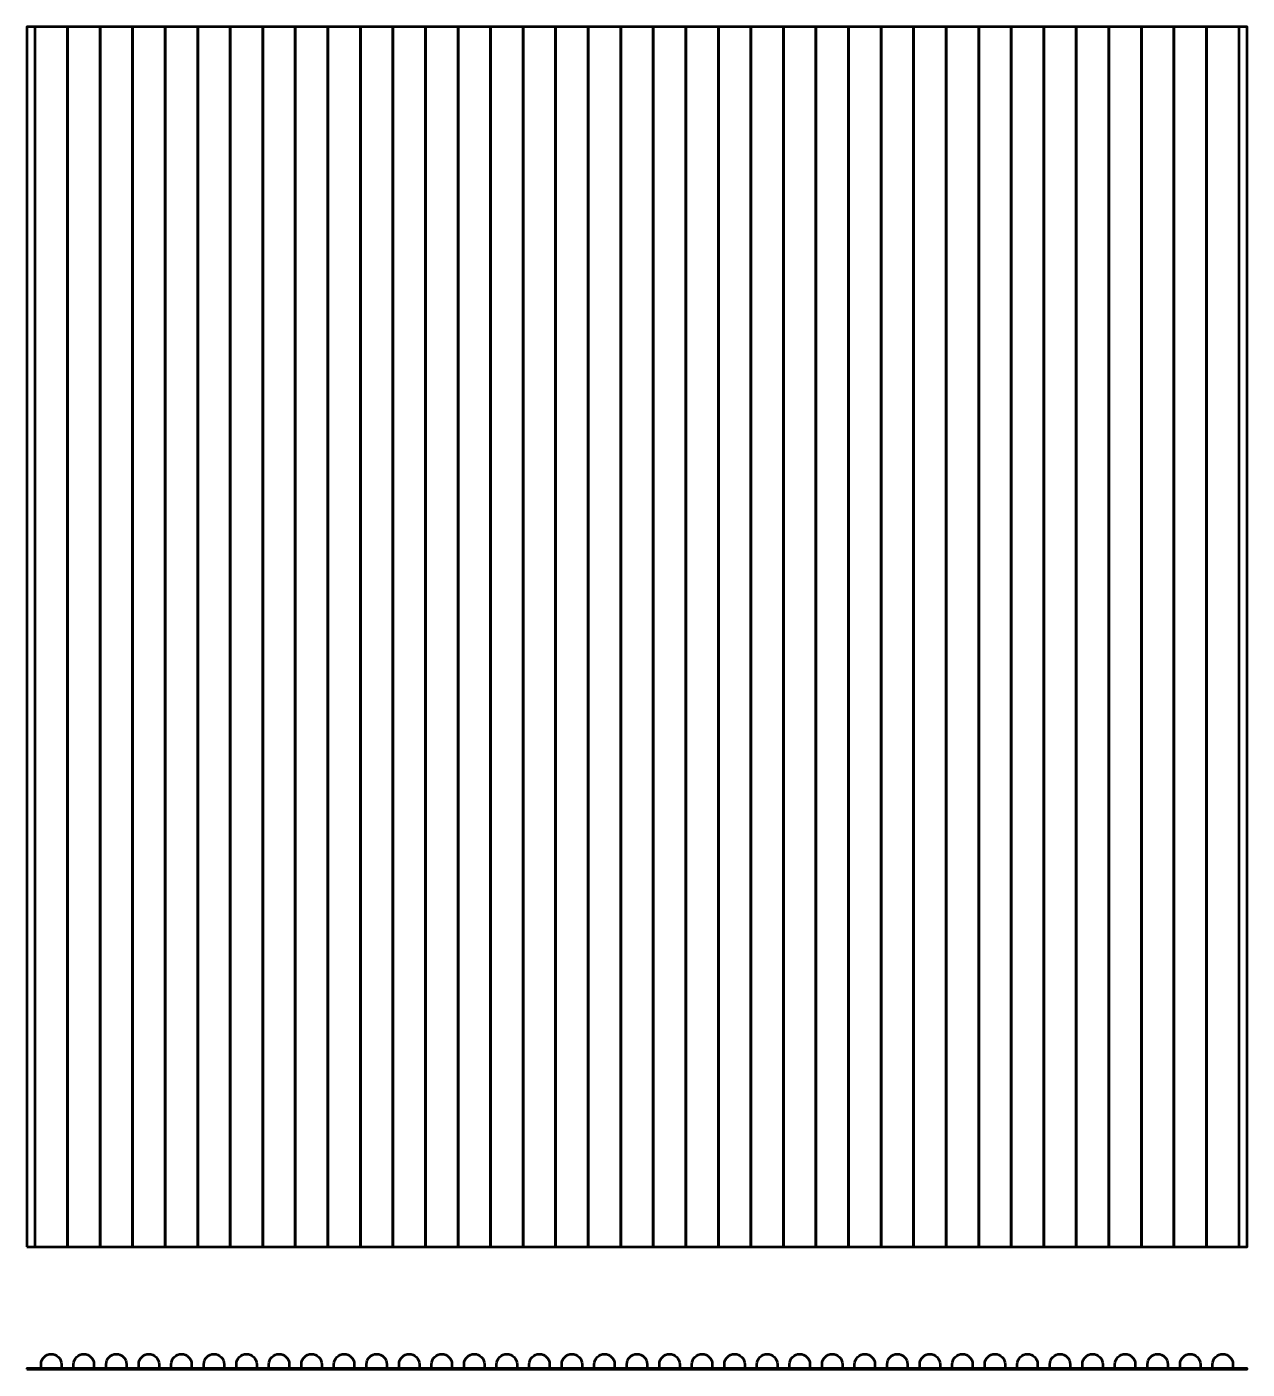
# Model space of a CAD drawing. Header units: centimetres. Extents: x -45 to 43, y -54 to 59.
# Drawn here: x -18 to 12, y -54.01 to -21 of the extents above; entities that cross this region are included whole.
import ezdxf

# ---------------------------------------------------------------- set-up
doc = ezdxf.new("R2010")
doc.units = ezdxf.units.CM
doc.header["$MEASUREMENT"] = 0
doc.layers.add('Layer 1', color=7, linetype='Continuous')

msp = doc.modelspace()

# ---------------------------------------------------------------- linework, layer by layer
at = {"layer": 'Layer 1', "lineweight": 53}
for points in [[(-18, -51), (12, -51), (12, -21), (-18, -21), (-18, -51)], [(-17.8, -51), (-17, -51), (-17, -21), (-17.8, -21), (-17.8, -51)], [(-17, -51), (-16.2, -51), (-16.2, -21), (-17, -21), (-17, -51)], [(-16.2, -51), (-15.4, -51), (-15.4, -21), (-16.2, -21), (-16.2, -51)], [(-15.4, -51), (-14.6, -51), (-14.6, -21), (-15.4, -21), (-15.4, -51)], [(-14.6, -51), (-13.8, -51), (-13.8, -21), (-14.6, -21), (-14.6, -51)], [(-13.8, -51), (-13, -51), (-13, -21), (-13.8, -21), (-13.8, -51)], [(-13, -51), (-12.2, -51), (-12.2, -21), (-13, -21), (-13, -51)], [(-12.2, -51), (-11.4, -51), (-11.4, -21), (-12.2, -21), (-12.2, -51)], [(-11.4, -51), (-10.6, -51), (-10.6, -21), (-11.4, -21), (-11.4, -51)], [(-10.6, -51), (-9.8, -51), (-9.8, -21), (-10.6, -21), (-10.6, -51)], [(-9.8, -51), (-9, -51), (-9, -21), (-9.8, -21), (-9.8, -51)], [(-9, -51), (-8.2, -51), (-8.2, -21), (-9, -21), (-9, -51)], [(-8.2, -51), (-7.4, -51), (-7.4, -21), (-8.2, -21), (-8.2, -51)], [(-7.4, -51), (-6.6, -51), (-6.6, -21), (-7.4, -21), (-7.4, -51)], [(-6.6, -51), (-5.8, -51), (-5.8, -21), (-6.6, -21), (-6.6, -51)], [(-5.8, -51), (-5, -51), (-5, -21), (-5.8, -21), (-5.8, -51)], [(-5, -51), (-4.2, -51), (-4.2, -21), (-5, -21), (-5, -51)], [(-4.2, -51), (-3.4, -51), (-3.4, -21), (-4.2, -21), (-4.2, -51)], [(-3.4, -51), (-2.6, -51), (-2.6, -21), (-3.4, -21), (-3.4, -51)], [(-2.6, -51), (-1.8, -51), (-1.8, -21), (-2.6, -21), (-2.6, -51)], [(-1.8, -51), (-1, -51), (-1, -21), (-1.8, -21), (-1.8, -51)], [(-1, -51), (-0.2, -51), (-0.2, -21), (-1, -21), (-1, -51)], [(-0.2, -51), (0.6, -51), (0.6, -21), (-0.2, -21), (-0.2, -51)], [(0.6, -51), (1.4, -51), (1.4, -21), (0.6, -21), (0.6, -51)], [(1.4, -51), (2.2, -51), (2.2, -21), (1.4, -21), (1.4, -51)], [(2.2, -51), (3, -51), (3, -21), (2.2, -21), (2.2, -51)], [(3, -51), (3.8, -51), (3.8, -21), (3, -21), (3, -51)], [(3.8, -51), (4.6, -51), (4.6, -21), (3.8, -21), (3.8, -51)], [(4.6, -51), (5.4, -51), (5.4, -21), (4.6, -21), (4.6, -51)], [(5.4, -51), (6.2, -51), (6.2, -21), (5.4, -21), (5.4, -51)], [(6.2, -51), (7, -51), (7, -21), (6.2, -21), (6.2, -51)], [(7, -51), (7.8, -51), (7.8, -21), (7, -21), (7, -51)], [(7.8, -51), (8.6, -51), (8.6, -21), (7.8, -21), (7.8, -51)], [(8.6, -51), (9.4, -51), (9.4, -21), (8.6, -21), (8.6, -51)], [(9.4, -51), (10.2, -51), (10.2, -21), (9.4, -21), (9.4, -51)], [(10.2, -51), (11, -51), (11, -21), (10.2, -21), (10.2, -51)], [(11, -51), (11.8, -51), (11.8, -21), (11, -21), (11, -51)], [(-18, -54.01), (12, -54.01), (12, -53.99), (-18, -53.99), (-18, -54.01)]]:
    msp.add_lwpolyline(points, close=True, dxfattribs=at)
for points in [[(-17.15, -53.89), (-17.15, -53.75193), (-17.26193, -53.64), (-17.4, -53.64), (-17.4, -53.64), (-17.53807, -53.64), (-17.65, -53.75193), (-17.65, -53.89), (-17.65, -53.89), (-17.65, -53.89), (-17.65, -53.99), (-17.65, -53.99), (-17.65, -53.99), (-17.65, -53.99), (-17.15, -53.99), (-17.15, -53.99), (-17.15, -53.99), (-17.15, -53.99), (-17.15, -53.89), (-17.15, -53.89)], [(-16.35, -53.89), (-16.35, -53.75193), (-16.46193, -53.64), (-16.6, -53.64), (-16.6, -53.64), (-16.73807, -53.64), (-16.85, -53.75193), (-16.85, -53.89), (-16.85, -53.89), (-16.85, -53.89), (-16.85, -53.99), (-16.85, -53.99), (-16.85, -53.99), (-16.85, -53.99), (-16.35, -53.99), (-16.35, -53.99), (-16.35, -53.99), (-16.35, -53.99), (-16.35, -53.89), (-16.35, -53.89)], [(-15.55, -53.89), (-15.55, -53.75193), (-15.66193, -53.64), (-15.8, -53.64), (-15.8, -53.64), (-15.93807, -53.64), (-16.05, -53.75193), (-16.05, -53.89), (-16.05, -53.89), (-16.05, -53.89), (-16.05, -53.99), (-16.05, -53.99), (-16.05, -53.99), (-16.05, -53.99), (-15.55, -53.99), (-15.55, -53.99), (-15.55, -53.99), (-15.55, -53.99), (-15.55, -53.89), (-15.55, -53.89)], [(-14.75, -53.89), (-14.75, -53.75193), (-14.86193, -53.64), (-15, -53.64), (-15, -53.64), (-15.13807, -53.64), (-15.25, -53.75193), (-15.25, -53.89), (-15.25, -53.89), (-15.25, -53.89), (-15.25, -53.99), (-15.25, -53.99), (-15.25, -53.99), (-15.25, -53.99), (-14.75, -53.99), (-14.75, -53.99), (-14.75, -53.99), (-14.75, -53.99), (-14.75, -53.89), (-14.75, -53.89)], [(-13.95, -53.89), (-13.95, -53.75193), (-14.06193, -53.64), (-14.2, -53.64), (-14.2, -53.64), (-14.33807, -53.64), (-14.45, -53.75193), (-14.45, -53.89), (-14.45, -53.89), (-14.45, -53.89), (-14.45, -53.99), (-14.45, -53.99), (-14.45, -53.99), (-14.45, -53.99), (-13.95, -53.99), (-13.95, -53.99), (-13.95, -53.99), (-13.95, -53.99), (-13.95, -53.89), (-13.95, -53.89)], [(-13.15, -53.89), (-13.15, -53.75193), (-13.26193, -53.64), (-13.4, -53.64), (-13.4, -53.64), (-13.53807, -53.64), (-13.65, -53.75193), (-13.65, -53.89), (-13.65, -53.89), (-13.65, -53.89), (-13.65, -53.99), (-13.65, -53.99), (-13.65, -53.99), (-13.65, -53.99), (-13.15, -53.99), (-13.15, -53.99), (-13.15, -53.99), (-13.15, -53.99), (-13.15, -53.89), (-13.15, -53.89)], [(-12.35, -53.89), (-12.35, -53.75193), (-12.46193, -53.64), (-12.6, -53.64), (-12.6, -53.64), (-12.73807, -53.64), (-12.85, -53.75193), (-12.85, -53.89), (-12.85, -53.89), (-12.85, -53.89), (-12.85, -53.99), (-12.85, -53.99), (-12.85, -53.99), (-12.85, -53.99), (-12.35, -53.99), (-12.35, -53.99), (-12.35, -53.99), (-12.35, -53.99), (-12.35, -53.89), (-12.35, -53.89)], [(-11.55, -53.89), (-11.55, -53.75193), (-11.66193, -53.64), (-11.8, -53.64), (-11.8, -53.64), (-11.93807, -53.64), (-12.05, -53.75193), (-12.05, -53.89), (-12.05, -53.89), (-12.05, -53.89), (-12.05, -53.99), (-12.05, -53.99), (-12.05, -53.99), (-12.05, -53.99), (-11.55, -53.99), (-11.55, -53.99), (-11.55, -53.99), (-11.55, -53.99), (-11.55, -53.89), (-11.55, -53.89)], [(-10.75, -53.89), (-10.75, -53.75193), (-10.86193, -53.64), (-11, -53.64), (-11, -53.64), (-11.13807, -53.64), (-11.25, -53.75193), (-11.25, -53.89), (-11.25, -53.89), (-11.25, -53.89), (-11.25, -53.99), (-11.25, -53.99), (-11.25, -53.99), (-11.25, -53.99), (-10.75, -53.99), (-10.75, -53.99), (-10.75, -53.99), (-10.75, -53.99), (-10.75, -53.89), (-10.75, -53.89)], [(-9.95, -53.89), (-9.95, -53.75193), (-10.06193, -53.64), (-10.2, -53.64), (-10.2, -53.64), (-10.33807, -53.64), (-10.45, -53.75193), (-10.45, -53.89), (-10.45, -53.89), (-10.45, -53.89), (-10.45, -53.99), (-10.45, -53.99), (-10.45, -53.99), (-10.45, -53.99), (-9.95, -53.99), (-9.95, -53.99), (-9.95, -53.99), (-9.95, -53.99), (-9.95, -53.89), (-9.95, -53.89)], [(-9.15, -53.89), (-9.15, -53.75193), (-9.26193, -53.64), (-9.4, -53.64), (-9.4, -53.64), (-9.53807, -53.64), (-9.65, -53.75193), (-9.65, -53.89), (-9.65, -53.89), (-9.65, -53.89), (-9.65, -53.99), (-9.65, -53.99), (-9.65, -53.99), (-9.65, -53.99), (-9.15, -53.99), (-9.15, -53.99), (-9.15, -53.99), (-9.15, -53.99), (-9.15, -53.89), (-9.15, -53.89)], [(-8.35, -53.89), (-8.35, -53.75193), (-8.46193, -53.64), (-8.6, -53.64), (-8.6, -53.64), (-8.73807, -53.64), (-8.85, -53.75193), (-8.85, -53.89), (-8.85, -53.89), (-8.85, -53.89), (-8.85, -53.99), (-8.85, -53.99), (-8.85, -53.99), (-8.85, -53.99), (-8.35, -53.99), (-8.35, -53.99), (-8.35, -53.99), (-8.35, -53.99), (-8.35, -53.89), (-8.35, -53.89)], [(-7.55, -53.89), (-7.55, -53.75193), (-7.66193, -53.64), (-7.8, -53.64), (-7.8, -53.64), (-7.93807, -53.64), (-8.05, -53.75193), (-8.05, -53.89), (-8.05, -53.89), (-8.05, -53.89), (-8.05, -53.99), (-8.05, -53.99), (-8.05, -53.99), (-8.05, -53.99), (-7.55, -53.99), (-7.55, -53.99), (-7.55, -53.99), (-7.55, -53.99), (-7.55, -53.89), (-7.55, -53.89)], [(-6.75, -53.89), (-6.75, -53.75193), (-6.86193, -53.64), (-7, -53.64), (-7, -53.64), (-7.13807, -53.64), (-7.25, -53.75193), (-7.25, -53.89), (-7.25, -53.89), (-7.25, -53.89), (-7.25, -53.99), (-7.25, -53.99), (-7.25, -53.99), (-7.25, -53.99), (-6.75, -53.99), (-6.75, -53.99), (-6.75, -53.99), (-6.75, -53.99), (-6.75, -53.89), (-6.75, -53.89)], [(-5.95, -53.89), (-5.95, -53.75193), (-6.06193, -53.64), (-6.2, -53.64), (-6.2, -53.64), (-6.33807, -53.64), (-6.45, -53.75193), (-6.45, -53.89), (-6.45, -53.89), (-6.45, -53.89), (-6.45, -53.99), (-6.45, -53.99), (-6.45, -53.99), (-6.45, -53.99), (-5.95, -53.99), (-5.95, -53.99), (-5.95, -53.99), (-5.95, -53.99), (-5.95, -53.89), (-5.95, -53.89)], [(-5.15, -53.89), (-5.15, -53.75193), (-5.26193, -53.64), (-5.4, -53.64), (-5.4, -53.64), (-5.53807, -53.64), (-5.65, -53.75193), (-5.65, -53.89), (-5.65, -53.89), (-5.65, -53.89), (-5.65, -53.99), (-5.65, -53.99), (-5.65, -53.99), (-5.65, -53.99), (-5.15, -53.99), (-5.15, -53.99), (-5.15, -53.99), (-5.15, -53.99), (-5.15, -53.89), (-5.15, -53.89)], [(-4.35, -53.89), (-4.35, -53.75193), (-4.46193, -53.64), (-4.6, -53.64), (-4.6, -53.64), (-4.73807, -53.64), (-4.85, -53.75193), (-4.85, -53.89), (-4.85, -53.89), (-4.85, -53.89), (-4.85, -53.99), (-4.85, -53.99), (-4.85, -53.99), (-4.85, -53.99), (-4.35, -53.99), (-4.35, -53.99), (-4.35, -53.99), (-4.35, -53.99), (-4.35, -53.89), (-4.35, -53.89)], [(-3.55, -53.89), (-3.55, -53.75193), (-3.66193, -53.64), (-3.8, -53.64), (-3.8, -53.64), (-3.93807, -53.64), (-4.05, -53.75193), (-4.05, -53.89), (-4.05, -53.89), (-4.05, -53.89), (-4.05, -53.99), (-4.05, -53.99), (-4.05, -53.99), (-4.05, -53.99), (-3.55, -53.99), (-3.55, -53.99), (-3.55, -53.99), (-3.55, -53.99), (-3.55, -53.89), (-3.55, -53.89)], [(-2.75, -53.89), (-2.75, -53.75193), (-2.86193, -53.64), (-3, -53.64), (-3, -53.64), (-3.13807, -53.64), (-3.25, -53.75193), (-3.25, -53.89), (-3.25, -53.89), (-3.25, -53.89), (-3.25, -53.99), (-3.25, -53.99), (-3.25, -53.99), (-3.25, -53.99), (-2.75, -53.99), (-2.75, -53.99), (-2.75, -53.99), (-2.75, -53.99), (-2.75, -53.89), (-2.75, -53.89)], [(-1.95, -53.89), (-1.95, -53.75193), (-2.06193, -53.64), (-2.2, -53.64), (-2.2, -53.64), (-2.33807, -53.64), (-2.45, -53.75193), (-2.45, -53.89), (-2.45, -53.89), (-2.45, -53.89), (-2.45, -53.99), (-2.45, -53.99), (-2.45, -53.99), (-2.45, -53.99), (-1.95, -53.99), (-1.95, -53.99), (-1.95, -53.99), (-1.95, -53.99), (-1.95, -53.89), (-1.95, -53.89)], [(-1.15, -53.89), (-1.15, -53.75193), (-1.26193, -53.64), (-1.4, -53.64), (-1.4, -53.64), (-1.53807, -53.64), (-1.65, -53.75193), (-1.65, -53.89), (-1.65, -53.89), (-1.65, -53.89), (-1.65, -53.99), (-1.65, -53.99), (-1.65, -53.99), (-1.65, -53.99), (-1.15, -53.99), (-1.15, -53.99), (-1.15, -53.99), (-1.15, -53.99), (-1.15, -53.89), (-1.15, -53.89)], [(-0.35, -53.89), (-0.35, -53.75193), (-0.46193, -53.64), (-0.6, -53.64), (-0.6, -53.64), (-0.73807, -53.64), (-0.85, -53.75193), (-0.85, -53.89), (-0.85, -53.89), (-0.85, -53.89), (-0.85, -53.99), (-0.85, -53.99), (-0.85, -53.99), (-0.85, -53.99), (-0.35, -53.99), (-0.35, -53.99), (-0.35, -53.99), (-0.35, -53.99), (-0.35, -53.89), (-0.35, -53.89)], [(0.45, -53.89), (0.45, -53.75193), (0.33807, -53.64), (0.2, -53.64), (0.2, -53.64), (0.06193, -53.64), (-0.05, -53.75193), (-0.05, -53.89), (-0.05, -53.89), (-0.05, -53.89), (-0.05, -53.99), (-0.05, -53.99), (-0.05, -53.99), (-0.05, -53.99), (0.45, -53.99), (0.45, -53.99), (0.45, -53.99), (0.45, -53.99), (0.45, -53.89), (0.45, -53.89)], [(1.25, -53.89), (1.25, -53.75193), (1.13807, -53.64), (1, -53.64), (1, -53.64), (0.86193, -53.64), (0.75, -53.75193), (0.75, -53.89), (0.75, -53.89), (0.75, -53.89), (0.75, -53.99), (0.75, -53.99), (0.75, -53.99), (0.75, -53.99), (1.25, -53.99), (1.25, -53.99), (1.25, -53.99), (1.25, -53.99), (1.25, -53.89), (1.25, -53.89)], [(2.05, -53.89), (2.05, -53.75193), (1.93807, -53.64), (1.8, -53.64), (1.8, -53.64), (1.66193, -53.64), (1.55, -53.75193), (1.55, -53.89), (1.55, -53.89), (1.55, -53.89), (1.55, -53.99), (1.55, -53.99), (1.55, -53.99), (1.55, -53.99), (2.05, -53.99), (2.05, -53.99), (2.05, -53.99), (2.05, -53.99), (2.05, -53.89), (2.05, -53.89)], [(2.85, -53.89), (2.85, -53.75193), (2.73807, -53.64), (2.6, -53.64), (2.6, -53.64), (2.46193, -53.64), (2.35, -53.75193), (2.35, -53.89), (2.35, -53.89), (2.35, -53.89), (2.35, -53.99), (2.35, -53.99), (2.35, -53.99), (2.35, -53.99), (2.85, -53.99), (2.85, -53.99), (2.85, -53.99), (2.85, -53.99), (2.85, -53.89), (2.85, -53.89)], [(3.65, -53.89), (3.65, -53.75193), (3.53807, -53.64), (3.4, -53.64), (3.4, -53.64), (3.26193, -53.64), (3.15, -53.75193), (3.15, -53.89), (3.15, -53.89), (3.15, -53.89), (3.15, -53.99), (3.15, -53.99), (3.15, -53.99), (3.15, -53.99), (3.65, -53.99), (3.65, -53.99), (3.65, -53.99), (3.65, -53.99), (3.65, -53.89), (3.65, -53.89)], [(4.45, -53.89), (4.45, -53.75193), (4.33807, -53.64), (4.2, -53.64), (4.2, -53.64), (4.06193, -53.64), (3.95, -53.75193), (3.95, -53.89), (3.95, -53.89), (3.95, -53.89), (3.95, -53.99), (3.95, -53.99), (3.95, -53.99), (3.95, -53.99), (4.45, -53.99), (4.45, -53.99), (4.45, -53.99), (4.45, -53.99), (4.45, -53.89), (4.45, -53.89)], [(5.25, -53.89), (5.25, -53.75193), (5.13807, -53.64), (5, -53.64), (5, -53.64), (4.86193, -53.64), (4.75, -53.75193), (4.75, -53.89), (4.75, -53.89), (4.75, -53.89), (4.75, -53.99), (4.75, -53.99), (4.75, -53.99), (4.75, -53.99), (5.25, -53.99), (5.25, -53.99), (5.25, -53.99), (5.25, -53.99), (5.25, -53.89), (5.25, -53.89)], [(6.05, -53.89), (6.05, -53.75193), (5.93807, -53.64), (5.8, -53.64), (5.8, -53.64), (5.66193, -53.64), (5.55, -53.75193), (5.55, -53.89), (5.55, -53.89), (5.55, -53.89), (5.55, -53.99), (5.55, -53.99), (5.55, -53.99), (5.55, -53.99), (6.05, -53.99), (6.05, -53.99), (6.05, -53.99), (6.05, -53.99), (6.05, -53.89), (6.05, -53.89)], [(6.85, -53.89), (6.85, -53.75193), (6.73807, -53.64), (6.6, -53.64), (6.6, -53.64), (6.46193, -53.64), (6.35, -53.75193), (6.35, -53.89), (6.35, -53.89), (6.35, -53.89), (6.35, -53.99), (6.35, -53.99), (6.35, -53.99), (6.35, -53.99), (6.85, -53.99), (6.85, -53.99), (6.85, -53.99), (6.85, -53.99), (6.85, -53.89), (6.85, -53.89)], [(7.65, -53.89), (7.65, -53.75193), (7.53807, -53.64), (7.4, -53.64), (7.4, -53.64), (7.26193, -53.64), (7.15, -53.75193), (7.15, -53.89), (7.15, -53.89), (7.15, -53.89), (7.15, -53.99), (7.15, -53.99), (7.15, -53.99), (7.15, -53.99), (7.65, -53.99), (7.65, -53.99), (7.65, -53.99), (7.65, -53.99), (7.65, -53.89), (7.65, -53.89)], [(8.45, -53.89), (8.45, -53.75193), (8.33807, -53.64), (8.2, -53.64), (8.2, -53.64), (8.06193, -53.64), (7.95, -53.75193), (7.95, -53.89), (7.95, -53.89), (7.95, -53.89), (7.95, -53.99), (7.95, -53.99), (7.95, -53.99), (7.95, -53.99), (8.45, -53.99), (8.45, -53.99), (8.45, -53.99), (8.45, -53.99), (8.45, -53.89), (8.45, -53.89)], [(9.25, -53.89), (9.25, -53.75193), (9.13807, -53.64), (9, -53.64), (9, -53.64), (8.86193, -53.64), (8.75, -53.75193), (8.75, -53.89), (8.75, -53.89), (8.75, -53.89), (8.75, -53.99), (8.75, -53.99), (8.75, -53.99), (8.75, -53.99), (9.25, -53.99), (9.25, -53.99), (9.25, -53.99), (9.25, -53.99), (9.25, -53.89), (9.25, -53.89)], [(10.05, -53.89), (10.05, -53.75193), (9.93807, -53.64), (9.8, -53.64), (9.8, -53.64), (9.66193, -53.64), (9.55, -53.75193), (9.55, -53.89), (9.55, -53.89), (9.55, -53.89), (9.55, -53.99), (9.55, -53.99), (9.55, -53.99), (9.55, -53.99), (10.05, -53.99), (10.05, -53.99), (10.05, -53.99), (10.05, -53.99), (10.05, -53.89), (10.05, -53.89)], [(10.85, -53.89), (10.85, -53.75193), (10.73807, -53.64), (10.6, -53.64), (10.6, -53.64), (10.46193, -53.64), (10.35, -53.75193), (10.35, -53.89), (10.35, -53.89), (10.35, -53.89), (10.35, -53.99), (10.35, -53.99), (10.35, -53.99), (10.35, -53.99), (10.85, -53.99), (10.85, -53.99), (10.85, -53.99), (10.85, -53.99), (10.85, -53.89), (10.85, -53.89)], [(11.65, -53.89), (11.65, -53.75193), (11.53807, -53.64), (11.4, -53.64), (11.4, -53.64), (11.26193, -53.64), (11.15, -53.75193), (11.15, -53.89), (11.15, -53.89), (11.15, -53.89), (11.15, -53.99), (11.15, -53.99), (11.15, -53.99), (11.15, -53.99), (11.65, -53.99), (11.65, -53.99), (11.65, -53.99), (11.65, -53.99), (11.65, -53.89), (11.65, -53.89)]]:
    msp.add_open_spline(points, degree=3, knots=[0, 0, 0, 0, 0.16666667, 0.16666667, 0.16666667, 0.16666667, 0.33333333, 0.33333333, 0.33333333, 0.33333333, 0.5, 0.5, 0.5, 0.5, 0.66666667, 0.66666667, 0.66666667, 0.66666667, 1, 1, 1, 1], dxfattribs=at)

doc.saveas('drawing.dxf')
